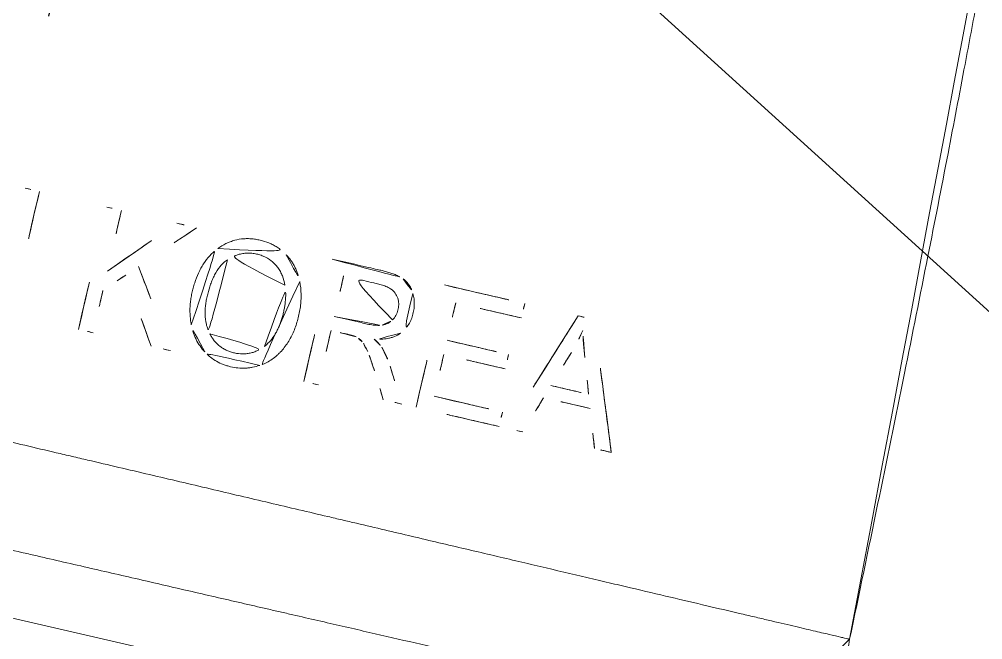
# Model space of a CAD drawing. Extents: x 16296675150 to 16296675606, y -37409617853 to -37409617519.
# Drawn here: x 16296675361.8 to 16296675376.38, y -37409617726.36 to -37409617716.98 of the extents above; entities that cross this region are included whole.
import ezdxf

# ---------------------------------------------------------------- set-up
doc = ezdxf.new("R2010")
doc.units = 0
doc.header["$LTSCALE"] = 10
doc.header["$MEASUREMENT"] = 0
doc.linetypes.add('CENTER', pattern=[2, 1.25, -0.25, 0.25, -0.25])
doc.layers.add('1', color=7, linetype='CONTINUOUS')
doc.layers.add('DIM', color=3, linetype='CONTINUOUS')

msp = doc.modelspace()

# ---------------------------------------------------------------- linework, layer by layer
at = {"layer": '1', "color": 1, "linetype": 'CENTER'}
msp.add_line((16296675357.76358, -37409617736.418549), (16296675376.020679, -37409617657.069153), dxfattribs=at)
at = {"layer": '1', "color": 7, "linetype": 'Continuous', "lineweight": 13}
msp.add_line((16296675368.98579, -37409617727.713203), (16296675351.47436, -37409617723.684082), dxfattribs=at)
at = {"layer": '1', "color": 7, "linetype": 'Continuous', "lineweight": 18, "extrusion": (0, 0, -1)}
msp.add_ellipse((16296675372.87701, -37409617726.176697), major_axis=(0.336338, 1.461806), ratio=1, start_param=1.463811194, end_param=3.141593286, dxfattribs=at)
at = {"layer": '1', "color": 7, "linetype": 'Continuous', "lineweight": 18}
for points, knots in [([(16296675374.366159, -37409617726.355103), (16296675374.508551, -37409617725.675789), (16296675374.7871, -37409617724.335289), (16296675375.182461, -37409617722.404411), (16296675375.53721, -37409617720.63414), (16296675375.84218, -37409617719.07605), (16296675376.088831, -37409617717.784813), (16296675376.28561, -37409617716.733627), (16296675376.4405, -37409617715.895058), (16296675376.586201, -37409617715.09845), (16296675376.716249, -37409617714.381287), (16296675376.821581, -37409617713.796158), (16296675376.89039, -37409617713.412331), (16296675376.943331, -37409617713.116318), (16296675377.0033, -37409617712.780296), (16296675377.081659, -37409617712.340317), (16296675377.184271, -37409617711.761543), (16296675377.31599, -37409617711.013344), (16296675377.479469, -37409617710.075783), (16296675377.672091, -37409617708.959129), (16296675377.89175, -37409617707.669243), (16296675378.04563, -37409617706.752129), (16296675378.126789, -37409617706.264511)], [0, 0, 0, 0, 0.10177638, 0.200765656, 0.28901143, 0.366523689, 0.433574155, 0.481777515, 0.523343884, 0.558621246, 0.600529527, 0.630223243, 0.645807908, 0.657715586, 0.674347544, 0.69591308, 0.723330846, 0.760671423, 0.807560058, 0.863240833, 0.927302675, 1, 1, 1, 1]), ([(16296675363.133141, -37409617720.785637), (16296675363.30821, -37409617720.66452), (16296675363.48315, -37409617720.54348), (16296675363.83276, -37409617720.301598), (16296675364.007259, -37409617720.18087), (16296675364.181391, -37409617720.060387)], [0, 0, 0, 0, 0.5, 0.5, 1, 1, 1, 1]), ([(16296675364.80485, -37409617720.444267), (16296675364.843241, -37409617720.416138), (16296675364.883579, -37409617720.391251), (16296675364.93681, -37409617720.364906), (16296675364.947599, -37409617720.359894), (16296675364.969469, -37409617720.350327), (16296675364.98056, -37409617720.345787), (16296675365.01392, -37409617720.333107), (16296675365.081329, -37409617720.311234), (16296675365.150749, -37409617720.299683), (16296675365.221451, -37409617720.294807), (16296675365.24523, -37409617720.294296), (16296675365.292521, -37409617720.295433), (16296675365.31616, -37409617720.297073), (16296675365.36315, -37409617720.302269), (16296675365.386391, -37409617720.305817), (16296675365.4324, -37409617720.314598), (16296675365.455191, -37409617720.319794), (16296675365.52282, -37409617720.338043), (16296675365.566931, -37409617720.353783), (16296675365.631359, -37409617720.383774), (16296675365.65229, -37409617720.394707), (16296675365.692801, -37409617720.418358), (16296675365.751659, -37409617720.456543), (16296675365.804899, -37409617720.502769), (16296675365.837931, -37409617720.537117)], [0, 0, 0, 0, 0.125, 0.125, 0.15625, 0.15625, 0.1875, 0.1875, 0.25, 0.375, 0.375, 0.4375, 0.4375, 0.5, 0.5, 0.5625, 0.5625, 0.625, 0.625, 0.75, 0.75, 0.8125, 0.8125, 0.875, 1, 1, 1, 1]), ([(16296675364.40275, -37409617721.598549), (16296675364.397699, -37409617721.57209), (16296675364.393539, -37409617721.545441), (16296675364.3871, -37409617721.491859), (16296675364.380301, -37409617721.411583), (16296675364.381941, -37409617721.331589), (16296675364.389071, -37409617721.251778), (16296675364.392361, -37409617721.225197), (16296675364.400749, -37409617721.172119), (16296675364.405861, -37409617721.145576), (16296675364.4177, -37409617721.093246), (16296675364.424219, -37409617721.067284), (16296675364.43836, -37409617721.015717), (16296675364.446011, -37409617720.990128), (16296675364.4709, -37409617720.914009), (16296675364.49007, -37409617720.864143), (16296675364.51815, -37409617720.803177), (16296675364.523979, -37409617720.791054), (16296675364.53599, -37409617720.767113), (16296675364.554569, -37409617720.731628), (16296675364.574869, -37409617720.697456), (16296675364.61796, -37409617720.631027), (16296675364.65, -37409617720.589256), (16296675364.703859, -37409617720.531029), (16296675364.72283, -37409617720.512321), (16296675364.762699, -37409617720.476692), (16296675364.7834, -37409617720.459953), (16296675364.80485, -37409617720.444267)], [0, 0, 0, 0, 0.0625, 0.0625, 0.125, 0.25, 0.25, 0.3125, 0.3125, 0.375, 0.375, 0.4375, 0.4375, 0.5, 0.5, 0.625, 0.625, 0.65625, 0.65625, 0.6875, 0.75, 0.75, 0.875, 0.875, 0.9375, 0.9375, 1, 1, 1, 1]), ([(16296675365.820101, -37409617720.99942), (16296675365.81201, -37409617720.95108), (16296675365.79953, -37409617720.904343), (16296675365.777189, -37409617720.848351), (16296675365.772381, -37409617720.837273), (16296675365.762051, -37409617720.815376), (16296675365.75651, -37409617720.80452), (16296675365.73893, -37409617720.77272), (16296675365.726, -37409617720.752571), (16296675365.697769, -37409617720.714302), (16296675365.682461, -37409617720.696182), (16296675365.65778, -37409617720.670479), (16296675365.64926, -37409617720.662163), (16296675365.631611, -37409617720.646049), (16296675365.622459, -37409617720.638237), (16296675365.575859, -37409617720.601189), (16296675365.535339, -37409617720.577316), (16296675365.480829, -37409617720.554329), (16296675365.4697, -37409617720.550056), (16296675365.447321, -37409617720.542297), (16296675365.43605, -37409617720.538788), (16296675365.402031, -37409617720.529297), (16296675365.379061, -37409617720.524307), (16296675365.3442, -37409617720.518799), (16296675365.3325, -37409617720.517303), (16296675365.30896, -37409617720.515022), (16296675365.297079, -37409617720.514236), (16296675365.26158, -37409617720.513062), (16296675365.2146, -37409617720.514542), (16296675365.156759, -37409617720.524094), (16296675365.122471, -37409617720.533279), (16296675365.099701, -37409617720.540176), (16296675365.088341, -37409617720.544037), (16296675365.03245, -37409617720.564934), (16296675364.9902, -37409617720.587029), (16296675364.94993, -37409617720.613457)], [0, 0, 0, 0, 0.125, 0.125, 0.15625, 0.15625, 0.1875, 0.1875, 0.25, 0.25, 0.3125, 0.3125, 0.34375, 0.34375, 0.375, 0.375, 0.5, 0.5, 0.53125, 0.53125, 0.5625, 0.5625, 0.625, 0.625, 0.65625, 0.65625, 0.6875, 0.6875, 0.75, 0.8125, 0.84375, 0.84375, 0.875, 0.875, 1, 1, 1, 1]), ([(16296675365.837931, -37409617720.537117), (16296675365.851151, -37409617720.550926), (16296675365.863899, -37409617720.565247), (16296675365.88825, -37409617720.594757), (16296675365.899891, -37409617720.609978), (16296675365.922029, -37409617720.641327), (16296675365.93256, -37409617720.657509), (16296675365.95233, -37409617720.690552), (16296675365.96159, -37409617720.707451), (16296675365.97887, -37409617720.741966), (16296675365.98691, -37409617720.759644), (16296675366.001671, -37409617720.795464), (16296675366.0084, -37409617720.813606), (16296675366.026751, -37409617720.868767), (16296675366.036539, -37409617720.906578), (16296675366.04405, -37409617720.94487)], [0, 0, 0, 0, 0.125, 0.125, 0.25, 0.25, 0.375, 0.375, 0.5, 0.5, 0.625, 0.625, 0.75, 0.75, 1, 1, 1, 1]), ([(16296675364.94993, -37409617720.613457), (16296675364.93935, -37409617720.62043), (16296675364.92907, -37409617720.627869), (16296675364.909069, -37409617720.643639), (16296675364.89933, -37409617720.652008), (16296675364.87114, -37409617720.678146), (16296675364.85393, -37409617720.69677), (16296675364.806061, -37409617720.755524), (16296675364.7791, -37409617720.798447), (16296675364.743731, -37409617720.866699), (16296675364.732821, -37409617720.890083), (16296675364.712669, -37409617720.937431), (16296675364.70339, -37409617720.961479), (16296675364.67758, -37409617721.034348), (16296675364.66317, -37409617721.083557), (16296675364.644461, -37409617721.158073), (16296675364.638639, -37409617721.183006), (16296675364.628531, -37409617721.233223), (16296675364.62421, -37409617721.258499), (16296675364.617279, -37409617721.309464), (16296675364.61466, -37409617721.335129), (16296675364.611481, -37409617721.386963), (16296675364.610941, -37409617721.412811), (16296675364.612801, -37409617721.489807), (16296675364.61866, -37409617721.540573), (16296675364.633301, -37409617721.603058), (16296675364.636589, -37409617721.615509), (16296675364.643961, -37409617721.640297), (16296675364.64806, -37409617721.652702), (16296675364.66143, -37409617721.68927), (16296675364.671789, -37409617721.712883), (16296675364.68358, -37409617721.735718)], [0, 0, 0, 0, 0.03125, 0.03125, 0.0625, 0.0625, 0.125, 0.125, 0.25, 0.25, 0.3125, 0.3125, 0.375, 0.375, 0.5, 0.5, 0.5625, 0.5625, 0.625, 0.625, 0.6875, 0.6875, 0.75, 0.75, 0.875, 0.875, 0.90625, 0.90625, 0.9375, 0.9375, 1, 1, 1, 1]), ([(16296675366.532499, -37409617720.603188), (16296675366.717939, -37409617720.646004), (16296675366.90189, -37409617720.688469), (16296675367.129829, -37409617720.741096), (16296675367.175329, -37409617720.751587), (16296675367.23205, -37409617720.764687), (16296675367.243389, -37409617720.767311), (16296675367.26606, -37409617720.772537), (16296675367.27739, -37409617720.775131), (16296675367.31131, -37409617720.783127), (16296675367.333811, -37409617720.788841), (16296675367.37854, -37409617720.801239), (16296675367.400789, -37409617720.80793), (16296675367.444811, -37409617720.822533), (16296675367.46652, -37409617720.830429), (16296675367.509159, -37409617720.847816), (16296675367.53009, -37409617720.857323), (16296675367.570829, -37409617720.878647), (16296675367.59066, -37409617720.890457), (16296675367.609591, -37409617720.904243)], [0, 0, 0, 0, 0.5, 0.5, 0.625, 0.625, 0.65625, 0.65625, 0.6875, 0.6875, 0.75, 0.75, 0.8125, 0.8125, 0.875, 0.875, 0.9375, 0.9375, 1, 1, 1, 1]), ([(16296675366.04405, -37409617720.94487), (16296675366.05645, -37409617721.00766), (16296675366.062889, -37409617721.070877), (16296675366.064751, -37409617721.166237), (16296675366.063721, -37409617721.214073), (16296675366.05994, -37409617721.262077), (16296675366.05682, -37409617721.294144), (16296675366.054951, -37409617721.310211), (16296675366.048559, -37409617721.358093), (16296675366.043209, -37409617721.389687), (16296675366.03059, -37409617721.452362), (16296675366.02335, -37409617721.483437), (16296675365.99872, -37409617721.575829), (16296675365.97838, -37409617721.636307), (16296675365.94062, -37409617721.724991), (16296675365.926861, -37409617721.754089), (16296675365.897249, -37409617721.810478), (16296675365.86552, -37409617721.865189), (16296675365.829451, -37409617721.916473), (16296675365.791161, -37409617721.966003), (16296675365.76074, -37409617722.001808), (16296675365.727341, -37409617722.035271), (16296675365.70435, -37409617722.057007), (16296675365.692579, -37409617722.06752), (16296675365.656601, -37409617722.097771), (16296675365.60667, -37409617722.13485), (16296675365.5527, -37409617722.165154), (16296675365.51062, -37409617722.185226), (16296675365.49629, -37409617722.191498), (16296675365.467291, -37409617722.203056), (16296675365.452641, -37409617722.208344), (16296675365.43784, -37409617722.21315)], [0, 0, 0, 0, 0.125, 0.125, 0.1875, 0.21875, 0.21875, 0.25, 0.25, 0.3125, 0.3125, 0.375, 0.375, 0.5, 0.5, 0.5625, 0.5625, 0.625, 0.6875, 0.6875, 0.75, 0.78125, 0.78125, 0.8125, 0.8125, 0.875, 0.9375, 0.9375, 0.96875, 0.96875, 1, 1, 1, 1]), ([(16296675367.44891, -37409617721.521622), (16296675367.467779, -37409617721.501907), (16296675367.48411, -37409617721.480103), (16296675367.504391, -37409617721.443916), (16296675367.510481, -37409617721.431198), (16296675367.520889, -37409617721.405296), (16296675367.525261, -37409617721.392067), (16296675367.53249, -37409617721.365097), (16296675367.53537, -37409617721.351357), (16296675367.539631, -37409617721.323372), (16296675367.54092, -37409617721.309387), (16296675367.541679, -37409617721.281563), (16296675367.54088, -37409617721.26075), (16296675367.537821, -37409617721.240059), (16296675367.535259, -37409617721.226303), (16296675367.53371, -37409617721.219429), (16296675367.52837, -37409617721.199303), (16296675367.523861, -37409617721.18634), (16296675367.5131, -37409617721.161293), (16296675367.506821, -37409617721.149162), (16296675367.49626, -37409617721.13166), (16296675367.49258, -37409617721.125977), (16296675367.484791, -37409617721.115089), (16296675367.47249, -37409617721.099373), (16296675367.458521, -37409617721.085373), (16296675367.443569, -37409617721.072357), (16296675367.438431, -37409617721.068176), (16296675367.42799, -37409617721.060242), (16296675367.41205, -37409617721.048897), (16296675367.395361, -37409617721.039062), (16296675367.37258, -37409617721.027023), (16296675367.36092, -37409617721.021523), (16296675367.33716, -37409617721.011429), (16296675367.325029, -37409617721.006821), (16296675367.30064, -37409617720.998428), (16296675367.288349, -37409617720.994637), (16296675367.263611, -37409617720.987701), (16296675367.251141, -37409617720.984596), (16296675367.213591, -37409617720.975929), (16296675367.138399, -37409617720.958572), (16296675367.06292, -37409617720.941147), (16296675366.911591, -37409617720.906197), (16296675366.81019, -37409617720.882797), (16296675366.708321, -37409617720.859283)], [0, 0, 0, 0, 0.0625, 0.0625, 0.09375, 0.09375, 0.125, 0.125, 0.15625, 0.15625, 0.1875, 0.1875, 0.21875, 0.234375, 0.234375, 0.25, 0.25, 0.28125, 0.28125, 0.3125, 0.3125, 0.328125, 0.328125, 0.34375, 0.375, 0.375, 0.390625, 0.390625, 0.40625, 0.4375, 0.4375, 0.46875, 0.46875, 0.5, 0.5, 0.53125, 0.53125, 0.5625, 0.5625, 0.625, 0.75, 0.75, 1, 1, 1, 1]), ([(16296675367.609591, -37409617720.904243), (16296675367.627171, -37409617720.917107), (16296675367.64374, -37409617720.931602), (16296675367.674089, -37409617720.963501), (16296675367.688, -37409617720.981056), (16296675367.70649, -37409617721.00914), (16296675367.712271, -37409617721.018799), (16296675367.723101, -37409617721.038696), (16296675367.72813, -37409617721.048912), (16296675367.742041, -37409617721.08004), (16296675367.749781, -37409617721.101532), (16296675367.756229, -37409617721.123657)], [0, 0, 0, 0, 0.25, 0.25, 0.5, 0.5, 0.625, 0.625, 0.75, 0.75, 1, 1, 1, 1]), ([(16296675365.508631, -37409617721.924187), (16296675365.5254, -37409617721.911507), (16296675365.541519, -37409617721.897842), (16296675365.571989, -37409617721.869141), (16296675365.58642, -37409617721.85405), (16296675365.627451, -37409617721.806763), (16296675365.651831, -37409617721.772537), (16296675365.679159, -37409617721.726913), (16296675365.68446, -37409617721.717644), (16296675365.694679, -37409617721.698967), (16296675365.6996, -37409617721.689583), (16296675365.713869, -37409617721.661148), (16296675365.7227, -37409617721.641922), (16296675365.74741, -37409617721.583504), (16296675365.761511, -37409617721.543556), (16296675365.77989, -37409617721.482521), (16296675365.78554, -37409617721.461983), (16296675365.796009, -37409617721.420547), (16296675365.80085, -37409617721.399658), (16296675365.80957, -37409617721.357727), (16296675365.813459, -37409617721.336617), (16296675365.820181, -37409617721.294357), (16296675365.82299, -37409617721.273247), (16296675365.829679, -37409617721.209938), (16296675365.8318, -37409617721.167763), (16296675365.83046, -37409617721.083519), (16296675365.827, -37409617721.041443), (16296675365.820101, -37409617720.99942)], [0, 0, 0, 0, 0.0625, 0.0625, 0.125, 0.125, 0.25, 0.25, 0.28125, 0.28125, 0.3125, 0.3125, 0.375, 0.375, 0.5, 0.5, 0.5625, 0.5625, 0.625, 0.625, 0.6875, 0.6875, 0.75, 0.75, 0.875, 0.875, 1, 1, 1, 1]), ([(16296675367.756229, -37409617721.123657), (16296675367.771351, -37409617721.176804), (16296675367.778681, -37409617721.231483), (16296675367.77762, -37409617721.301857), (16296675367.77689, -37409617721.316093), (16296675367.77442, -37409617721.344521), (16296675367.77269, -37409617721.358627), (16296675367.766109, -37409617721.400688), (16296675367.75993, -37409617721.428368), (16296675367.74798, -37409617721.46933), (16296675367.74354, -37409617721.482811), (16296675367.73378, -37409617721.509216), (16296675367.717779, -37409617721.548073), (16296675367.69747, -37409617721.584534), (16296675367.650459, -37409617721.653893), (16296675367.612499, -37409617721.692528), (16296675367.569, -37409617721.724426)], [0, 0, 0, 0, 0.25, 0.25, 0.3125, 0.3125, 0.375, 0.375, 0.5, 0.5, 0.5625, 0.5625, 0.625, 0.75, 0.75, 1, 1, 1, 1]), ([(16296675368.2321, -37409617720.995567), (16296675368.44042, -37409617721.043671), (16296675368.646219, -37409617721.091179), (16296675368.900249, -37409617721.149834), (16296675368.950911, -37409617721.161522), (16296675369.051741, -37409617721.184799), (16296675369.20232, -37409617721.219566), (16296675369.350861, -37409617721.25386), (16296675369.44899, -37409617721.276512)], [0, 0, 0, 0, 0.5, 0.5, 0.625, 0.625, 0.75, 1, 1, 1, 1]), ([(16296675352.164789, -37409617721.141907), (16296675352.18026, -37409617721.145309), (16296675352.195801, -37409617721.148727), (16296675352.22687, -37409617721.155586), (16296675352.273529, -37409617721.165916), (16296675352.38279, -37409617721.190353), (16296675352.47716, -37409617721.211769), (16296675352.666929, -37409617721.255211), (16296675352.794809, -37409617721.284958), (16296675353.053749, -37409617721.345589), (16296675353.25037, -37409617721.391731), (16296675353.450689, -37409617721.438843), (16296675353.58506, -37409617721.470451), (16296675353.652691, -37409617721.486366), (16296675353.99201, -37409617721.566269), (16296675354.267851, -37409617721.631218), (16296675354.828011, -37409617721.763107), (16296675355.112341, -37409617721.830063), (16296675355.68939, -37409617721.965958), (16296675355.982109, -37409617722.034866), (16296675356.57592, -37409617722.174667), (16296675356.87701, -37409617722.245552), (16296675357.33503, -37409617722.353378), (16296675357.48877, -37409617722.389557), (16296675357.72101, -37409617722.444229), (16296675357.79871, -37409617722.462517), (16296675357.954571, -37409617722.499199), (16296675358.032539, -37409617722.517548), (16296675358.422581, -37409617722.609329), (16296675358.73522, -37409617722.682892), (16296675359.361691, -37409617722.830208), (16296675359.989389, -37409617722.977638), (16296675360.934481, -37409617723.199341), (16296675361.56687, -37409617723.347633), (16296675362.04204, -37409617723.459091), (16296675362.200581, -37409617723.496277), (16296675362.438601, -37409617723.552147), (16296675362.518021, -37409617723.570793), (16296675362.676319, -37409617723.607948), (16296675362.75528, -37409617723.626488), (16296675363.149099, -37409617723.718964), (16296675363.461069, -37409617723.792236), (16296675364.07901, -37409617723.937447), (16296675364.690929, -37409617724.081291), (16296675365.29088, -37409617724.222389), (16296675365.884781, -37409617724.362099), (16296675366.17869, -37409617724.431267), (16296675366.54217, -37409617724.516823), (16296675366.614679, -37409617724.533867), (16296675366.759279, -37409617724.567909), (16296675366.83145, -37409617724.584892), (16296675367.046579, -37409617724.635521), (16296675367.188379, -37409617724.668877), (16296675367.60895, -37409617724.767853), (16296675368.156891, -37409617724.896767), (16296675368.6796, -37409617725.019768), (16296675369.189659, -37409617725.139793), (16296675369.438351, -37409617725.198311), (16296675369.9228, -37409617725.312317), (16296675370.15855, -37409617725.367813), (16296675370.444941, -37409617725.435188), (16296675370.501751, -37409617725.448547), (16296675370.61409, -37409617725.474983), (16296675370.780849, -37409617725.514214), (16296675370.942381, -37409617725.552208), (16296675371.258539, -37409617725.626556), (16296675371.460119, -37409617725.67395), (16296675371.84507, -37409617725.764427), (16296675372.02844, -37409617725.807518), (16296675372.376789, -37409617725.889343), (16296675372.54178, -37409617725.92807), (16296675372.7752, -37409617725.982857), (16296675372.85067, -37409617726.000557), (16296675372.960291, -37409617726.026283), (16296675372.99626, -37409617726.034729), (16296675373.066759, -37409617726.05127), (16296675373.101311, -37409617726.059372), (16296675373.2705, -37409617726.09906), (16296675373.3946, -37409617726.128166), (16296675373.62079, -37409617726.18119), (16296675373.722891, -37409617726.205109), (16296675373.905109, -37409617726.247757), (16296675373.985241, -37409617726.266487), (16296675374.12336, -37409617726.298767), (16296675374.18136, -37409617726.312317), (16296675374.23962, -37409617726.325943), (16296675374.250561, -37409617726.328499), (16296675374.271, -37409617726.333267), (16296675374.299391, -37409617726.339912), (16296675374.335541, -37409617726.348351), (16296675374.352699, -37409617726.352287), (16296675374.361151, -37409617726.354156), (16296675374.36323, -37409617726.354599), (16296675374.36524, -37409617726.35495), (16296675374.365721, -37409617726.355019), (16296675374.36618, -37409617726.355072), (16296675374.36628, -37409617726.355072), (16296675374.36635, -37409617726.355042), (16296675374.366369, -37409617726.355026), (16296675374.366369, -37409617726.355026)], [0, 0, 0, 0, 0.001955468, 0.001955468, 0.003910936, 0.007821872, 0.015643744, 0.015643744, 0.031287488, 0.031287488, 0.046931232, 0.054753104, 0.054753104, 0.062574977, 0.062574977, 0.093862465, 0.093862465, 0.125149953, 0.125149953, 0.156437441, 0.156437441, 0.18772493, 0.18772493, 0.203368674, 0.203368674, 0.211190546, 0.211190546, 0.219012418, 0.219012418, 0.250299906, 0.250299906, 0.281587394, 0.312874883, 0.344162371, 0.344162371, 0.359806115, 0.359806115, 0.367627987, 0.367627987, 0.375449859, 0.375449859, 0.406737348, 0.406737348, 0.438024836, 0.469312324, 0.469312324, 0.500599812, 0.500599812, 0.508421684, 0.508421684, 0.516243557, 0.516243557, 0.531887301, 0.531887301, 0.563174789, 0.594462277, 0.594462277, 0.625749766, 0.625749766, 0.657037254, 0.657037254, 0.664859126, 0.664859126, 0.672680998, 0.688324742, 0.688324742, 0.71961223, 0.71961223, 0.750899719, 0.750899719, 0.782187207, 0.782187207, 0.797830951, 0.797830951, 0.805652823, 0.805652823, 0.813474695, 0.813474695, 0.844762183, 0.844762183, 0.876049672, 0.876049672, 0.90733716, 0.90733716, 0.938624648, 0.938624648, 0.94644652, 0.94644652, 0.954268392, 0.969912137, 0.985555881, 0.985555881, 0.993377753, 0.993377753, 0.997288689, 0.997288689, 0.999244157, 0.999244157, 1, 1, 1, 1]), ([(16296675369.398581, -37409617721.494843), (16296675369.31801, -37409617721.476242), (16296675369.23682, -37409617721.457497), (16296675369.07321, -37409617721.419724), (16296675368.99074, -37409617721.400688), (16296675368.741871, -37409617721.343231), (16296675368.574039, -37409617721.304482), (16296675368.40432, -37409617721.265297)], [0, 0, 0, 0, 0.25, 0.25, 0.5, 0.5, 1, 1, 1, 1]), ([(16296675366.56694, -37409617721.471642), (16296675366.688641, -37409617721.499741), (16296675366.809681, -37409617721.527687), (16296675366.960079, -37409617721.562408), (16296675366.99012, -37409617721.569344), (16296675367.03511, -37409617721.579727), (16296675367.050079, -37409617721.583267), (16296675367.080099, -37409617721.589737), (16296675367.09515, -37409617721.592697), (16296675367.125351, -37409617721.597954), (16296675367.14049, -37409617721.600227), (16296675367.170919, -37409617721.603951), (16296675367.18618, -37409617721.605377), (16296675367.216591, -37409617721.607079), (16296675367.231779, -37409617721.607353), (16296675367.262091, -37409617721.606361), (16296675367.27722, -37409617721.605103), (16296675367.292311, -37409617721.602692)], [0, 0, 0, 0, 0.5, 0.5, 0.625, 0.625, 0.6875, 0.6875, 0.75, 0.75, 0.8125, 0.8125, 0.875, 0.875, 0.9375, 0.9375, 1, 1, 1, 1]), ([(16296675367.292311, -37409617721.602692), (16296675367.3214, -37409617721.598137), (16296675367.349541, -37409617721.589783), (16296675367.38969, -37409617721.569527), (16296675367.402559, -37409617721.561546), (16296675367.42691, -37409617721.543213), (16296675367.43832, -37409617721.532913), (16296675367.44891, -37409617721.521622)], [0, 0, 0, 0, 0.5, 0.5, 0.75, 0.75, 1, 1, 1, 1]), ([(16296675370.25724, -37409617721.463112), (16296675370.079149, -37409617721.745422), (16296675369.90056, -37409617722.028503), (16296675369.542549, -37409617722.596024), (16296675369.36319, -37409617722.880348), (16296675369.183491, -37409617723.165199)], [0, 0, 0, 0, 0.5, 0.5, 1, 1, 1, 1]), ([(16296675364.60692, -37409617722.008842), (16296675364.580641, -37409617721.980629), (16296675364.556379, -37409617721.950684), (16296675364.512251, -37409617721.887032), (16296675364.492571, -37409617721.853638), (16296675364.46678, -37409617721.801369), (16296675364.45882, -37409617721.783607), (16296675364.444241, -37409617721.747726), (16296675364.424339, -37409617721.69326), (16296675364.410021, -37409617721.636887), (16296675364.40275, -37409617721.598549)], [0, 0, 0, 0, 0.25, 0.25, 0.5, 0.5, 0.625, 0.625, 0.75, 1, 1, 1, 1]), ([(16296675366.89826, -37409617721.781097), (16296675366.89089, -37409617721.777397), (16296675366.88331, -37409617721.7743), (16296675366.868019, -37409617721.768593), (16296675366.860291, -37409617721.766006), (16296675366.83696, -37409617721.75872), (16296675366.821211, -37409617721.754448), (16296675366.789551, -37409617721.746483), (16296675366.77363, -37409617721.742844), (16296675366.741779, -37409617721.735489), (16296675366.725849, -37409617721.731812), (16296675366.646111, -37409617721.713402), (16296675366.582121, -37409617721.698631), (16296675366.51796, -37409617721.683823)], [0, 0, 0, 0, 0.0625, 0.0625, 0.125, 0.125, 0.25, 0.25, 0.375, 0.375, 0.5, 0.5, 1, 1, 1, 1]), ([(16296675370.357981, -37409617722.095459), (16296675370.350929, -37409617722.027428), (16296675370.344431, -37409617721.959221), (16296675370.336281, -37409617721.856491), (16296675370.333839, -37409617721.822182), (16296675370.32979, -37409617721.753387), (16296675370.328171, -37409617721.718887), (16296675370.327271, -37409617721.684303)], [0, 0, 0, 0, 0.5, 0.5, 0.75, 0.75, 1, 1, 1, 1]), ([(16296675364.68358, -37409617721.735718), (16296675364.693041, -37409617721.754013), (16296675364.70327, -37409617721.771843), (16296675364.719931, -37409617721.797783), (16296675364.72571, -37409617721.80629), (16296675364.73772, -37409617721.823036), (16296675364.74398, -37409617721.831291), (16296675364.776279, -37409617721.87149), (16296675364.812361, -37409617721.907227), (16296675364.85342, -37409617721.937103), (16296675364.870239, -37409617721.94857), (16296675364.87888, -37409617721.954086), (16296675364.905121, -37409617721.969742), (16296675364.93211, -37409617721.983704), (16296675364.960131, -37409617721.995323), (16296675364.979031, -37409617722.002563), (16296675364.988609, -37409617722.005943), (16296675365.01741, -37409617722.015266), (16296675365.03677, -37409617722.020447), (16296675365.095249, -37409617722.033348), (16296675365.134769, -37409617722.038361), (16296675365.18504, -37409617722.039032), (16296675365.19512, -37409617722.038887), (16296675365.215111, -37409617722.03801), (16296675365.244921, -37409617722.035843), (16296675365.293779, -37409617722.027924), (16296675365.33198, -37409617722.016991), (16296675365.36973, -37409617722.003754), (16296675365.3885, -37409617721.995903), (16296675365.44277, -37409617721.969643), (16296675365.47662, -37409617721.948402), (16296675365.508631, -37409617721.924187)], [0, 0, 0, 0, 0.0625, 0.0625, 0.09375, 0.09375, 0.125, 0.125, 0.25, 0.28125, 0.28125, 0.3125, 0.3125, 0.375, 0.40625, 0.40625, 0.4375, 0.4375, 0.5, 0.5, 0.625, 0.625, 0.65625, 0.65625, 0.6875, 0.75, 0.8125, 0.8125, 0.875, 0.875, 1, 1, 1, 1]), ([(16296675366.98851, -37409617721.853813), (16296675366.97541, -37409617721.839172), (16296675366.961411, -37409617721.825447), (16296675366.931351, -37409617721.800873), (16296675366.91527, -37409617721.790001), (16296675366.89826, -37409617721.781097)], [0, 0, 0, 0, 0.5, 0.5, 1, 1, 1, 1]), ([(16296675367.07279, -37409617722.003464), (16296675367.0616, -37409617721.976707), (16296675367.049561, -37409617721.950348), (16296675367.029131, -37409617721.912308), (16296675367.02191, -37409617721.899872), (16296675367.00629, -37409617721.875954), (16296675366.997869, -37409617721.86441), (16296675366.98851, -37409617721.853813)], [0, 0, 0, 0, 0.5, 0.5, 0.75, 0.75, 1, 1, 1, 1]), ([(16296675367.17115, -37409617721.813171), (16296675367.19212, -37409617721.831337), (16296675367.21249, -37409617721.850319), (16296675367.24128, -37409617721.880783), (16296675367.25057, -37409617721.891258), (16296675367.268221, -37409617721.913116), (16296675367.2766, -37409617721.924522), (16296675367.28418, -37409617721.936539)], [0, 0, 0, 0, 0.5, 0.5, 0.75, 0.75, 1, 1, 1, 1]), ([(16296675367.569, -37409617721.724426), (16296675367.540211, -37409617721.745667), (16296675367.509569, -37409617721.762413), (16296675367.46133, -37409617721.782112), (16296675367.44483, -37409617721.787804), (16296675367.411329, -37409617721.797447), (16296675367.394449, -37409617721.801407), (16296675367.343451, -37409617721.811043), (16296675367.308861, -37409617721.814491), (16296675367.239969, -37409617721.816887), (16296675367.205561, -37409617721.815872), (16296675367.17115, -37409617721.813171)], [0, 0, 0, 0, 0.25, 0.25, 0.375, 0.375, 0.5, 0.5, 0.75, 0.75, 1, 1, 1, 1]), ([(16296675368.273331, -37409617721.832672), (16296675368.432039, -37409617721.869308), (16296675368.5891, -37409617721.905571), (16296675368.82221, -37409617721.959389), (16296675368.8995, -37409617721.977226), (16296675369.052919, -37409617722.012657), (16296675369.129089, -37409617722.030243), (16296675369.204729, -37409617722.047699)], [0, 0, 0, 0, 0.5, 0.5, 0.75, 0.75, 1, 1, 1, 1]), ([(16296675370.75865, -37409617723.528847), (16296675370.715401, -37409617723.195953), (16296675370.672001, -37409617722.861816), (16296675370.584921, -37409617722.191422), (16296675370.541269, -37409617721.855392), (16296675370.497511, -37409617721.518593)], [0, 0, 0, 0, 0.5, 0.5, 1, 1, 1, 1]), ([(16296675367.28418, -37409617721.936539), (16296675367.311581, -37409617721.981003), (16296675367.33551, -37409617722.027946), (16296675367.37771, -37409617722.124779), (16296675367.39599, -37409617722.174667), (16296675367.41205, -37409617722.225456)], [0, 0, 0, 0, 0.5, 0.5, 1, 1, 1, 1]), ([(16296675365.43784, -37409617722.21315), (16296675365.40237, -37409617722.224709), (16296675365.366329, -37409617722.234016), (16296675365.311319, -37409617722.244293), (16296675365.29282, -37409617722.247093), (16296675365.25548, -37409617722.251381), (16296675365.236799, -37409617722.252853), (16296675365.14369, -37409617722.256882), (16296675365.069771, -37409617722.24939), (16296675364.97798, -37409617722.227547), (16296675364.959709, -37409617722.222603), (16296675364.923531, -37409617722.211479), (16296675364.905569, -37409617722.205292), (16296675364.852671, -37409617722.184952), (16296675364.784531, -37409617722.153023), (16296675364.721519, -37409617722.11084), (16296675364.67634, -37409617722.075089), (16296675364.66173, -37409617722.062569), (16296675364.633579, -37409617722.036499), (16296675364.620001, -37409617722.022926), (16296675364.60692, -37409617722.008842)], [0, 0, 0, 0, 0.125, 0.125, 0.1875, 0.1875, 0.25, 0.25, 0.5, 0.5, 0.5625, 0.5625, 0.625, 0.625, 0.75, 0.875, 0.875, 0.9375, 0.9375, 1, 1, 1, 1]), ([(16296675367.1749, -37409617722.295914), (16296675367.15938, -37409617722.246567), (16296675367.14344, -37409617722.19738), (16296675367.118299, -37409617722.124077), (16296675367.109711, -37409617722.099716), (16296675367.091869, -37409617722.051308), (16296675367.08263, -37409617722.027237), (16296675367.07279, -37409617722.003464)], [0, 0, 0, 0, 0.5, 0.5, 0.75, 0.75, 1, 1, 1, 1]), ([(16296675369.15465, -37409617722.26461), (16296675369.07901, -37409617722.247147), (16296675369.00284, -37409617722.229561), (16296675368.849421, -37409617722.194153), (16296675368.772141, -37409617722.1763), (16296675368.53903, -37409617722.122482), (16296675368.38196, -37409617722.08622), (16296675368.223249, -37409617722.049583)], [0, 0, 0, 0, 0.25, 0.25, 0.5, 0.5, 1, 1, 1, 1]), ([(16296675369.8447, -37409617722.517197), (16296675369.941681, -37409617722.539597), (16296675370.03776, -37409617722.561783), (16296675370.18049, -37409617722.594727), (16296675370.227859, -37409617722.605667), (16296675370.32201, -37409617722.627403), (16296675370.36878, -37409617722.638199), (16296675370.41526, -37409617722.648933)], [0, 0, 0, 0, 0.5, 0.5, 0.75, 0.75, 1, 1, 1, 1]), ([(16296675368.077721, -37409617722.679939), (16296675368.254299, -37409617722.720711), (16296675368.428829, -37409617722.761002), (16296675368.687531, -37409617722.820717), (16296675368.77323, -37409617722.840523), (16296675368.943199, -37409617722.879753), (16296675369.027519, -37409617722.899223), (16296675369.11117, -37409617722.918533)], [0, 0, 0, 0, 0.5, 0.5, 0.75, 0.75, 1, 1, 1, 1]), ([(16296675370.43812, -37409617722.86422), (16296675370.38117, -37409617722.851067), (16296675370.323721, -37409617722.837807), (16296675370.20783, -37409617722.81105), (16296675370.14934, -37409617722.797546), (16296675369.97312, -37409617722.756866), (16296675369.85441, -37409617722.729462), (16296675369.73451, -37409617722.701782)], [0, 0, 0, 0, 0.25, 0.25, 0.5, 0.5, 1, 1, 1, 1]), ([(16296675372.561729, -37409617727.509842), (16296675372.56175, -37409617727.509842), (16296675372.56179, -37409617727.509857), (16296675372.56175, -37409617727.509842), (16296675372.561689, -37409617727.509827), (16296675372.56135, -37409617727.50975), (16296675372.560961, -37409617727.509659), (16296675372.55929, -37409617727.509277), (16296675372.557501, -37409617727.508873), (16296675372.55015, -37409617727.507172), (16296675372.535049, -37409617727.5037), (16296675372.509371, -37409617727.497803), (16296675372.486111, -37409617727.492439), (16296675372.47769, -37409617727.490501), (16296675372.45949, -37409617727.486313), (16296675372.449751, -37409617727.48407), (16296675372.39782, -37409617727.47213), (16296675372.346069, -37409617727.46022), (16296675372.222731, -37409617727.431839), (16296675372.15114, -37409617727.415367), (16296675371.98827, -37409617727.377892), (16296675371.89698, -37409617727.356888), (16296675371.69467, -37409617727.310341), (16296675371.58366, -37409617727.284798), (16296675371.432289, -37409617727.249969), (16296675371.401381, -37409617727.242859), (16296675371.338301, -37409617727.228348), (16296675371.30612, -37409617727.22094), (16296675371.208071, -37409617727.19838), (16296675371.14057, -37409617727.182854), (16296675370.93178, -37409617727.134811), (16296675370.784201, -37409617727.100853), (16296675370.47258, -37409617727.02916), (16296675370.144501, -37409617726.953667), (16296675369.78384, -37409617726.870689), (16296675369.501011, -37409617726.805611), (16296675369.356501, -37409617726.772362), (16296675369.207319, -37409617726.738037), (16296675369.106819, -37409617726.71492), (16296675369.056, -37409617726.703217), (16296675368.799971, -37409617726.644318), (16296675368.58922, -37409617726.595833), (16296675368.15617, -37409617726.496193), (16296675367.711571, -37409617726.39389), (16296675367.01078, -37409617726.232651), (16296675366.521099, -37409617726.11998), (16296675366.14526, -37409617726.033508), (16296675366.018551, -37409617726.004356), (16296675365.826309, -37409617725.960121), (16296675365.76185, -37409617725.94529), (16296675365.63271, -37409617725.915581), (16296675365.30899, -37409617725.841087), (16296675364.718439, -37409617725.705223), (16296675363.914881, -37409617725.520332), (16296675363.368521, -37409617725.394623), (16296675362.81683, -37409617725.267677), (16296675362.538309, -37409617725.203613), (16296675362.186729, -37409617725.122711), (16296675362.116249, -37409617725.106491), (16296675361.97493, -37409617725.073967), (16296675361.904039, -37409617725.057671), (16296675361.691641, -37409617725.008797), (16296675361.550171, -37409617724.97625), (16296675361.12615, -37409617724.878677), (16296675360.561831, -37409617724.748848), (16296675359.71843, -37409617724.554787), (16296675359.158211, -37409617724.425903), (16296675358.599039, -37409617724.297234), (16296675358.319969, -37409617724.233017), (16296675357.971809, -37409617724.152924), (16296675357.90222, -37409617724.136909), (16296675357.76309, -37409617724.104897), (16296675357.693741, -37409617724.088943), (16296675357.48646, -37409617724.041237), (16296675357.34923, -37409617724.009666), (16296675356.94039, -37409617723.915604), (16296675356.402849, -37409617723.791924), (16296675355.880211, -37409617723.671677), (16296675355.36503, -37409617723.553139), (16296675355.111179, -37409617723.494743), (16296675354.61104, -37409617723.379662), (16296675354.36475, -37409617723.32299), (16296675354.061781, -37409617723.253281), (16296675354.00139, -37409617723.239388), (16296675353.881411, -37409617723.211777), (16296675353.702539, -37409617723.170624), (16296675353.526991, -37409617723.130234), (16296675353.180241, -37409617723.050453), (16296675352.95491, -37409617722.998611), (16296675352.73432, -37409617722.947853)], [0, 0, 0, 0, 0.001630771, 0.001630771, 0.003584527, 0.003584527, 0.007492039, 0.007492039, 0.015307062, 0.015307062, 0.030937109, 0.046567155, 0.046567155, 0.054382179, 0.054382179, 0.062197202, 0.062197202, 0.093457295, 0.093457295, 0.124717389, 0.124717389, 0.155977482, 0.155977482, 0.187237575, 0.187237575, 0.195052598, 0.195052598, 0.202867622, 0.202867622, 0.218497668, 0.218497668, 0.249757762, 0.249757762, 0.281017855, 0.312277948, 0.312277948, 0.327907995, 0.335723018, 0.335723018, 0.343538041, 0.343538041, 0.374798135, 0.374798135, 0.406058228, 0.437318321, 0.468578414, 0.468578414, 0.484208461, 0.484208461, 0.492023484, 0.492023484, 0.499838508, 0.531098601, 0.562358694, 0.593618788, 0.593618788, 0.624878881, 0.624878881, 0.632693904, 0.632693904, 0.640508927, 0.640508927, 0.656138974, 0.656138974, 0.687399067, 0.718659161, 0.749919254, 0.749919254, 0.781179347, 0.781179347, 0.78899437, 0.78899437, 0.796809394, 0.796809394, 0.81243944, 0.81243944, 0.843699534, 0.874959627, 0.874959627, 0.90621972, 0.90621972, 0.937479813, 0.937479813, 0.945294837, 0.945294837, 0.95310986, 0.968739907, 0.968739907, 1, 1, 1, 1]), ([(16296675369.06077, -37409617723.136864), (16296675368.959749, -37409617723.113541), (16296675368.8067, -37409617723.078209), (16296675368.65135, -37409617723.042343), (16296675368.54727, -37409617723.018311), (16296675368.494949, -37409617723.006233), (16296675368.232599, -37409617722.945663), (16296675368.019991, -37409617722.896584), (16296675367.804689, -37409617722.846878)], [0, 0, 0, 0, 0.25, 0.375, 0.375, 0.5, 0.5, 1, 1, 1, 1]), ([(16296675370.75865, -37409617723.528847), (16296675370.716841, -37409617723.519203), (16296675370.674761, -37409617723.509483), (16296675370.59021, -37409617723.48996), (16296675370.54772, -37409617723.480164), (16296675370.50502, -37409617723.470291)], [0, 0, 0, 0, 0.5, 0.5, 1, 1, 1, 1]), ([(16296675368.45738, -37409617729.643883), (16296675368.30949, -37409617729.620644), (16296675368.148581, -37409617729.594307), (16296675367.801559, -37409617729.535797), (16296675367.615431, -37409617729.503639), (16296675367.218, -37409617729.43354), (16296675367.00671, -37409617729.395599), (16296675366.754459, -37409617729.349663), (16296675366.726231, -37409617729.344513), (16296675366.669359, -37409617729.334106), (16296675366.640711, -37409617729.328873), (16296675366.554319, -37409617729.313026), (16296675366.37977, -37409617729.280952), (16296675366.199961, -37409617729.247627), (16296675365.833441, -37409617729.179337), (16296675365.579889, -37409617729.13163), (16296675365.05452, -37409617729.032051), (16296675364.7827, -37409617728.980202), (16296675364.431259, -37409617728.912773), (16296675364.36039, -37409617728.899147), (16296675364.21747, -37409617728.871643), (16296675364.145321, -37409617728.857742), (16296675363.92811, -37409617728.815842), (16296675363.78211, -37409617728.787613), (16296675363.34059, -37409617728.702057), (16296675363.04155, -37409617728.643913), (16296675362.43424, -37409617728.525467), (16296675362.125971, -37409617728.465157), (16296675361.656561, -37409617728.373154), (16296675361.498911, -37409617728.342232), (16296675361.260651, -37409617728.295479), (16296675361.180941, -37409617728.279823), (16296675361.060909, -37409617728.256264), (16296675361.0208, -37409617728.248367), (16296675360.94059, -37409617728.23262), (16296675360.57972, -37409617728.161713), (16296675360.21957, -37409617728.090851), (16296675359.58036, -37409617727.965073), (16296675359.26128, -37409617727.90229), (16296675358.62418, -37409617727.777023), (16296675358.30615, -37409617727.714493), (16296675357.909281, -37409617727.636597), (16296675357.829941, -37409617727.621033), (16296675357.67132, -37409617727.589928), (16296675357.59226, -37409617727.57444), (16296675357.35634, -37409617727.528229), (16296675357.20052, -37409617727.497742), (16296675356.737329, -37409617727.407204), (16296675356.434231, -37409617727.348091), (16296675355.839251, -37409617727.232452), (16296675355.547359, -37409617727.175949), (16296675355.11805, -37409617727.093224), (16296675354.97637, -37409617727.065971), (16296675354.801081, -37409617727.032356), (16296675354.766109, -37409617727.025658), (16296675354.69636, -37409617727.012299), (16296675354.661551, -37409617727.005638), (16296675354.5576, -37409617726.985764), (16296675354.48896, -37409617726.972656), (16296675354.14901, -37409617726.907852), (16296675353.887409, -37409617726.858353), (16296675353.38439, -37409617726.763924), (16296675353.142969, -37409617726.718979), (16296675352.680321, -37409617726.63382), (16296675352.45908, -37409617726.59362), (16296675352.195539, -37409617726.546448), (16296675352.143419, -37409617726.537163), (16296675352.04097, -37409617726.518967), (16296675351.88991, -37409617726.492271), (16296675351.746599, -37409617726.467308), (16296675351.47015, -37409617726.419701), (16296675351.29936, -37409617726.39106), (16296675350.984541, -37409617726.339912), (16296675350.8405, -37409617726.317398), (16296675350.64485, -37409617726.288422), (16296675350.58304, -37409617726.279572), (16296675350.51012, -37409617726.269531), (16296675350.495741, -37409617726.267578), (16296675350.46748, -37409617726.263771), (16296675350.425831, -37409617726.258232), (16296675350.3864, -37409617726.253189), (16296675350.25984, -37409617726.237488), (16296675350.17417, -37409617726.228416), (16296675350.033199, -37409617726.217247), (16296675349.977909, -37409617726.215172), (16296675349.897881, -37409617726.218086), (16296675349.87314, -37409617726.223083), (16296675349.862329, -37409617726.233612), (16296675349.86116, -37409617726.235588), (16296675349.86068, -37409617726.237709)], [0, 0, 0, 0, 0.036753916, 0.036753916, 0.073507831, 0.073507831, 0.110261747, 0.110261747, 0.114855986, 0.114855986, 0.119450226, 0.119450226, 0.128638704, 0.147015662, 0.147015662, 0.183769578, 0.183769578, 0.220523493, 0.220523493, 0.229711972, 0.229711972, 0.238900451, 0.238900451, 0.257277409, 0.257277409, 0.294031324, 0.294031324, 0.33078524, 0.33078524, 0.349162198, 0.349162198, 0.358350677, 0.358350677, 0.362944916, 0.362944916, 0.367539156, 0.404293071, 0.404293071, 0.441046987, 0.441046987, 0.477800902, 0.477800902, 0.486989381, 0.486989381, 0.49617786, 0.49617786, 0.514554818, 0.514554818, 0.551308733, 0.551308733, 0.588062649, 0.588062649, 0.606439607, 0.606439607, 0.611033846, 0.611033846, 0.615628086, 0.615628086, 0.624816564, 0.624816564, 0.66157048, 0.66157048, 0.698324396, 0.698324396, 0.735078311, 0.735078311, 0.74426679, 0.74426679, 0.753455269, 0.771832227, 0.771832227, 0.808586142, 0.808586142, 0.845340058, 0.845340058, 0.863717016, 0.863717016, 0.868311255, 0.868311255, 0.872905494, 0.882093973, 0.882093973, 0.918847889, 0.918847889, 0.955601804, 0.955601804, 0.99235572, 0.99235572, 1, 1, 1, 1])]:
    msp.add_open_spline(points, degree=3, knots=knots, dxfattribs=at)
for points in [[(16296675361.89057, -37409617719.531517), (16296675361.96175, -37409617719.547951), (16296675362.03298, -37409617719.564392), (16296675362.104151, -37409617719.580833)], [(16296675362.104151, -37409617719.580833), (16296675361.96167, -37409617720.197952), (16296675361.819201, -37409617720.815048), (16296675361.676741, -37409617721.432129)], [(16296675363.12253, -37409617719.815933), (16296675363.19677, -37409617719.833076), (16296675363.271021, -37409617719.85022), (16296675363.34515, -37409617719.867332)], [(16296675363.34515, -37409617719.867332), (16296675363.274481, -37409617720.173439), (16296675363.20381, -37409617720.479553), (16296675363.133141, -37409617720.785637)], [(16296675364.181391, -37409617720.060387), (16296675364.28215, -37409617720.083656), (16296675364.38286, -37409617720.106903), (16296675364.48325, -37409617720.130081)], [(16296675364.48325, -37409617720.130081), (16296675364.191031, -37409617720.325188), (16296675363.897619, -37409617720.521088), (16296675363.603861, -37409617720.717216)], [(16296675362.69512, -37409617721.667236), (16296675362.837589, -37409617721.050163), (16296675362.980061, -37409617720.433052), (16296675363.12253, -37409617719.815933)], [(16296675363.409611, -37409617720.845467), (16296675363.295151, -37409617720.922546), (16296675363.18054, -37409617720.999718), (16296675363.065901, -37409617721.076897)], [(16296675363.603861, -37409617720.717216), (16296675363.764919, -37409617721.141167), (16296675363.92605, -37409617721.5653), (16296675364.08684, -37409617721.988541)], [(16296675366.708321, -37409617720.859283), (16296675366.66119, -37409617721.0634), (16296675366.614071, -37409617721.267517), (16296675366.56694, -37409617721.471642)], [(16296675363.065901, -37409617721.076897), (16296675363.01652, -37409617721.290817), (16296675362.967131, -37409617721.50473), (16296675362.917749, -37409617721.718643)], [(16296675363.79274, -37409617721.920639), (16296675363.665119, -37409617721.562523), (16296675363.53734, -37409617721.203941), (16296675363.409611, -37409617720.845467)], [(16296675366.105089, -37409617722.454491), (16296675366.247561, -37409617721.837379), (16296675366.39003, -37409617721.220284), (16296675366.532499, -37409617720.603188)], [(16296675368.40432, -37409617721.265297), (16296675368.360649, -37409617721.454422), (16296675368.31699, -37409617721.643547), (16296675368.273331, -37409617721.832672)], [(16296675369.44899, -37409617721.276512), (16296675369.43219, -37409617721.349289), (16296675369.41539, -37409617721.422073), (16296675369.398581, -37409617721.494843)], [(16296675370.25724, -37409617721.463112), (16296675370.337971, -37409617721.48175), (16296675370.41811, -37409617721.500252), (16296675370.497511, -37409617721.518593)], [(16296675362.917749, -37409617721.718643), (16296675362.843611, -37409617721.701523), (16296675362.76939, -37409617721.68438), (16296675362.69512, -37409617721.667236)], [(16296675366.51796, -37409617721.683823), (16296675366.454691, -37409617721.95787), (16296675366.39142, -37409617722.231934), (16296675366.32814, -37409617722.505989)], [(16296675367.804689, -37409617722.846878), (16296675367.947161, -37409617722.229752), (16296675368.08964, -37409617721.612648), (16296675368.2321, -37409617720.995567)], [(16296675370.327271, -37409617721.684303), (16296675370.277269, -37409617721.800377), (16296675370.21936, -37409617721.911453), (16296675370.15485, -37409617722.016632)], [(16296675364.08684, -37409617721.988541), (16296675363.98904, -37409617721.965973), (16296675363.890909, -37409617721.943314), (16296675363.79274, -37409617721.920639)], [(16296675368.223249, -37409617722.049583), (16296675368.17474, -37409617722.259697), (16296675368.12623, -37409617722.469818), (16296675368.077721, -37409617722.679939)], [(16296675369.204729, -37409617722.047699), (16296675369.18804, -37409617722.120003), (16296675369.171341, -37409617722.192307), (16296675369.15465, -37409617722.26461)], [(16296675370.15485, -37409617722.016632), (16296675370.0516, -37409617722.183273), (16296675369.94821, -37409617722.350143), (16296675369.8447, -37409617722.517197)], [(16296675367.41205, -37409617722.225456), (16296675367.470949, -37409617722.416206), (16296675367.5298, -37409617722.606796), (16296675367.58853, -37409617722.796967)], [(16296675370.41526, -37409617722.648933), (16296675370.396191, -37409617722.464653), (16296675370.37709, -37409617722.280128), (16296675370.357981, -37409617722.095459)], [(16296675367.30863, -37409617722.732353), (16296675367.264111, -37409617722.587044), (16296675367.219521, -37409617722.441544), (16296675367.1749, -37409617722.295914)], [(16296675366.32814, -37409617722.505989), (16296675366.25404, -37409617722.488876), (16296675366.17967, -37409617722.47171), (16296675366.105089, -37409617722.454491)], [(16296675369.73451, -37409617722.701782), (16296675369.629761, -37409617722.874252), (16296675369.524879, -37409617723.046921), (16296675369.419889, -37409617723.219772)], [(16296675367.58853, -37409617722.796967), (16296675367.49575, -37409617722.775551), (16296675367.402361, -37409617722.75399), (16296675367.30863, -37409617722.732353)], [(16296675369.11117, -37409617722.918533), (16296675369.09437, -37409617722.99131), (16296675369.07757, -37409617723.064087), (16296675369.06077, -37409617723.136864)], [(16296675370.50502, -37409617723.470291), (16296675370.48275, -37409617723.268578), (16296675370.460449, -37409617723.066498), (16296675370.43812, -37409617722.86422)], [(16296675369.419889, -37409617723.219772), (16296675369.341681, -37409617723.201714), (16296675369.262859, -37409617723.183517), (16296675369.183491, -37409617723.165199)]]:
    msp.add_open_spline(points, degree=3, dxfattribs=at)
at = {"layer": 'DIM', "color": 5}
msp.add_line((16296675366.076811, -37409617711.956482), (16296675384.76947, -37409617728.932983), dxfattribs=at)

doc.saveas('drawing.dxf')
